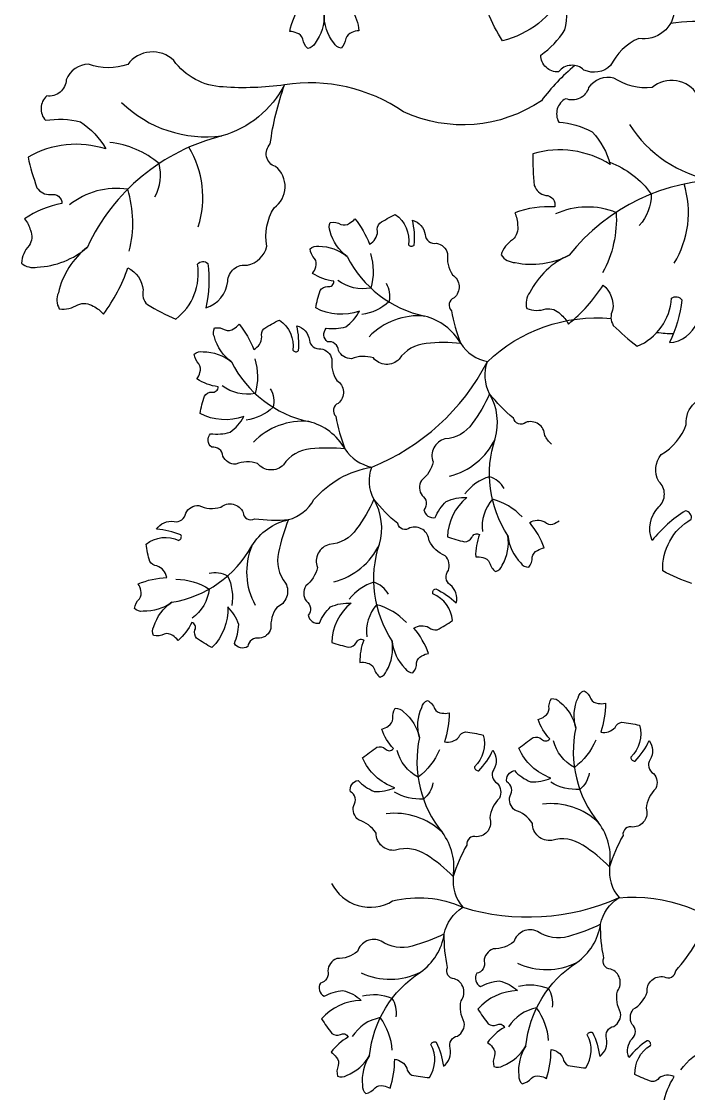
# Model space of a CAD drawing. Header units: millimetres. Extents: x 228.39 to 232.01, y 86.87 to 92.76.
# Drawn here: x 228.672 to 228.8828, y 92.1386 to 92.4775 of the extents above; entities that cross this region are included whole.
import ezdxf

# ---------------------------------------------------------------- set-up
doc = ezdxf.new("R2010")
doc.units = ezdxf.units.MM
doc.layers.add('62', color=62, linetype='Continuous')
doc.layers.add('63', color=63, linetype='Continuous')

msp = doc.modelspace()

# ---------------------------------------------------------------- linework, layer by layer
at = {"layer": '62'}
for points in [[(228.9047394665469, 92.47453876473433, 0.1141174530393284), (228.8770647361879, 92.47684207919463, -0.2620553651360283)], [(228.8469190663633, 92.46357005661267, 0.0624996626209866), (228.8363379235178, 92.45245334492886, -0.2620553651360283), (228.7927761795738, 92.44891351832045, 0.1928727074293483), (228.7551521094724, 92.45745115973631)], [(228.7551521094724, 92.45745115973631, -0.2043996860364353), (228.7353596635523, 92.44130403832864, 0.2279428046577944), (228.6929036514938, 92.40619532212156, 0.2279428046577944)], [(228.7142197678849, 92.42203450190675, 0.1876286218963192), (228.7155147765275, 92.43258236720605, 0.152005865126538), (228.6999892246355, 92.43922321111256)], [(228.9177737277109, 92.43841738209973, -0.2043996860364367), (228.894681290013, 92.42749905959006, 0.2279428046577933), (228.8450331445801, 92.40362027049395)], [(228.8578952186219, 92.43298467633709, -0.1487400713347152), (228.8710294877624, 92.42293287573288, -0.1876286218963192), (228.8672379694481, 92.41300519228562, -0.1876286218963192)], [(228.8408514494834, 92.41676016166234, -0.2101229647717458), (228.8599296390167, 92.41715492020192, -0.1413864367129372), (228.8556591167319, 92.39807902783174)], [(228.7823167739735, 92.40418267680211, -0.1413864367129372), (228.7824473175869, 92.39323653615492, -0.210122964771746), (228.7720402212406, 92.39566233530842, -0.210122964771746)], [(228.7872203143417, 92.3947632898247, -0.1876286218963192), (228.7881479017054, 92.38888486793253, -0.1520058651265381), (228.7795864064634, 92.38486966898763)], [(228.7826916125464, 92.33665445801267, 0.1802530025354734), (228.8191619497581, 92.3698483177386, -0.2173875366482725), (228.8583038548021, 92.38365673008289, 0.2835782542006574)], [(228.8728227050976, 92.37923421699605, 0.03334307076131927), (228.8780024831994, 92.37885780163886, 0.03023788206227329)], [(228.7457569843888, 92.37083707376686, -0.1413864367129372), (228.7458875280022, 92.35989093311966, -0.210122964771746), (228.7354804316559, 92.36231673227317, -0.210122964771746)], [(228.8256943091967, 92.31503302199701, -0.2279428046577942), (228.8217095387992, 92.34562615707321, 0.2043996860364329), (228.8199562301158, 92.35982265806088, -0.2049975904848279), (228.8192514021311, 92.37000006104792, -0.2049975904848279)], [(228.750660524757, 92.36141768678945, -0.1876286218963192), (228.7515881121207, 92.35553926489729, -0.1520058651265381), (228.7430266168787, 92.35152406595239)], [(228.7196020826092, 92.29392412145431, 0.2279428046577928), (228.7448127555512, 92.31170726737174, -0.2043996860364349), (228.7564467043253, 92.32002988520232, 0.2049975904848281), (228.7644131776028, 92.32640260970345, -0.1730102318134612), (228.7826916125464, 92.33665445801267, -0.1730102318134612)], [(228.789134519612, 92.28168741896175, -0.2279428046577942), (228.7851497492145, 92.31228055403795, 0.2043996860364329), (228.7833964405311, 92.32647705502563, -0.2049975904848279), (228.7826916125464, 92.33665445801267, -0.2049975904848279)], [(228.8245412495722, 92.32985998632856, 0.1876286218963192), (228.8199272830084, 92.33361865295477, 0.1520058651265381), (228.8121504299609, 92.32823891504069)], [(228.8302155849202, 92.3208838247028, 0.1413864367129372), (228.8208207929788, 92.32650280335385, 0.210122964771746), (228.8176823447315, 92.31628799554886, 0.210122964771746)], [(228.7208460224057, 92.30121291012269, -0.1413864367129372), (228.7313423018037, 92.29810434847744, -0.210122964771746), (228.7259506858302, 92.28887815570424, -0.210122964771746)], [(228.7312935243627, 92.30311534593811, -0.1876286218963192), (228.737183640179, 92.30226517070334, -0.1520058651265381), (228.7384907775252, 92.29289968004326)], [(228.7879814599875, 92.29651438329331, 0.1876286218963192), (228.7833674934236, 92.30027304991953, 0.1520058651265381), (228.7755906403762, 92.29489331200544)], [(228.7936557953355, 92.28753822166756, 0.1413864367129372), (228.7842610033941, 92.29315720031859, 0.210122964771746), (228.7811225551467, 92.28294239251362, 0.210122964771746)], [(228.8534838786545, 92.25035208082642, -0.1413864367129372), (228.8467247377184, 92.24174109653254, -0.210122964771746), (228.840136046553, 92.25015425911388, -0.210122964771746)], [(228.804096256267, 92.24728447407726, -0.1413864367129372), (228.7973371153309, 92.2386734897834, -0.210122964771746), (228.7907484241654, 92.24708665236473, -0.210122964771746)], [(228.8514007697135, 92.23993909776141, -0.1876286218963192), (228.8484390422785, 92.23477727319435, -0.1520058651265381), (228.8392513205752, 92.23701485967277)], [(228.8020131473259, 92.23687149101225, -0.1876286218963192), (228.799051419891, 92.2317096664452, -0.1520058651265381), (228.7898636981877, 92.23394725292361)], [(228.7700198666617, 92.20507866200742, 0.442149186598303), (228.7893116120583, 92.19952283574312, -0.1709273865300307), (228.8114503812751, 92.19749958859677, 0.1802530025354734), (228.8606731927613, 92.20050502521049, -0.2251438523393833), (228.9008770350559, 92.18568994643844, 0.2256520569911392), (228.9258981550884, 92.1634427170628, 0.09065442908466861)], [(228.8314058452796, 92.15369892797453, -0.2279428046577942), (228.8474762084533, 92.18003448827571, 0.2043996860364329), (228.8550081734137, 92.1921952545126, -0.2049975904848279), (228.8608380036626, 92.20056719534593, -0.2049975904848279)], [(228.7820182228921, 92.15063132122538, -0.2279428046577942), (228.7980885860658, 92.17696688152655, 0.2043996860364329), (228.8056205510262, 92.18912764776344, -0.2049975904848279), (228.8114503812751, 92.19749958859677, -0.2049975904848279)], [(228.8398006843917, 92.16597472098634, 0.1876286218963192), (228.8385613815954, 92.17179540744402, 0.1520058651265381), (228.8291297775684, 92.17247795328498)], [(228.7904130620042, 92.16290711423719, 0.1876286218963192), (228.7891737592078, 92.16872780069487, 0.1520058651265381), (228.7797421551809, 92.16941034653583)], [(228.838595980204, 92.15542397470975, 0.1413864367129372), (228.8347975020828, 92.16569074638667, 0.210122964771746), (228.8259495712279, 92.15969856185346, 0.210122964771746)], [(228.7892083578164, 92.15235636796059, 0.1413864367129372), (228.7854098796953, 92.16262313963752, 0.210122964771746), (228.7765619488403, 92.1566309551043, 0.210122964771746)], [(228.8803890044056, 92.14610808124063, -0.1413864367129372), (228.8889062599446, 92.15298495515155, -0.210122964771746), (228.8934415579519, 92.14330904548481, -0.210122964771746)]]:
    msp.add_lwpolyline(points, format="xyb", dxfattribs=at)
for centre, radius, start, end in [((228.799773769816, 92.47472637138826), 0.1049658643867444, 359.5821735404677, 54.45095799120666), ((228.7305547196655, 92.47967253534982), 0.03866819170092113, 226.0055660181356, 277.1380750828056), ((228.896920221687, 92.46549993064929), 0.03866819170092113, 212.1024550352077, 260.4901109255426), ((228.6987950940012, 92.42194422734141), 0.03055347511947142, 342.2726280196243, 31.13933741052608), ((228.8522200428248, 92.41709409032461), 0.03055347511947142, 328.3695170366965, 17.23622642759876), ((228.7020448432127, 92.40102979912992), 0.02370610377805731, 81.35543052559544, 128.8215374822393), ((228.6719615572241, 92.41393574965966), 0.03525592437372765, 345.1893495015026, 17.37937132104682), ((228.806786129471, 92.4192101630286), 0.03559504258891227, 206.6972816068433, 258.060352377721), ((228.7974707347139, 92.36281910432695), 0.02165418735251583, 84.82956208829077, 135.9620711529593), ((228.7949706752628, 92.36671061277173), 0.01822652723244424, 29.65507171034712, 75.86352789572805), ((228.8217232666067, 92.3827264020308), 0.01296417636406003, 212.6682055185941, 259.0081804686739), ((228.7702263398863, 92.38586455999335), 0.03559504258891227, 206.6972816068433, 258.060352377721), ((228.7609109451292, 92.32947350129169), 0.02165418735251583, 84.82956208829077, 135.9620711529593), ((228.7584108856781, 92.33336500973648), 0.01822652723244424, 29.65507171034712, 75.86352789572805), ((228.8020889299034, 92.35478779101346), 0.02165418735251583, 283.8377702129154, 334.9702792775901), ((228.785163477022, 92.34938079899555), 0.01296417636406003, 212.6682055185941, 259.0081804686739), ((228.7648401249635, 92.30347268758145), 0.02165418735251583, 157.6491857757407, 208.7816948404098), ((228.7655291403186, 92.32144218797822), 0.02165418735251583, 283.8377702129154, 334.9702792775901), ((228.8819692210662, 92.24672441374655), 0.03559504258891227, 167.8840744680207, 219.247145238899), ((228.8325815986786, 92.24365680699741), 0.03559504258891227, 167.8840744680207, 219.247145238899), ((228.8393657442884, 92.20862360210923), 0.02165418735251583, 46.01635494946892, 97.14886401413742), ((228.7899781219009, 92.20555599536009), 0.02165418735251583, 46.01635494946892, 97.14886401413742), ((228.8398568472406, 92.21322283608077), 0.01822652723244424, 350.8418645715245, 37.05032075690503), ((228.7904692248531, 92.21015522933162), 0.01822652723244424, 350.8418645715245, 37.05032075690503), ((228.8707407241717, 92.20893415389239), 0.01296417636406003, 173.8549983797717, 220.1949733298514), ((228.8213531017842, 92.20586654714324), 0.01296417636406003, 173.8549983797717, 220.1949733298514), ((228.8379303178207, 92.19947104666262), 0.02165418735251583, 245.0245630740939, 296.1570721387649), ((228.7885426954331, 92.19640343991347), 0.02165418735251583, 245.0245630740939, 296.1570721387649)]:
    msp.add_arc(centre, radius, start, end, dxfattribs=at)
at = {"layer": '63'}
for points in [[(228.8783755371814, 92.48136132750433, -0.4530091558014004), (228.8670824173264, 92.47216955479337, 0.1775881189196833), (228.8581940160472, 92.46353755863989, -0.3028472262875391), (228.8497420559212, 92.4621478678884, 0.4445358973400543), (228.8417279901004, 92.46155706026245, -0.4200628682774251), (228.8360962432432, 92.4668291785013, 0.1027662192553072), (228.8436963357476, 92.47481714613714, 0.1249756271620594), (228.8434875306168, 92.4865700153226, -0.2129696122085123), (228.824035266645, 92.47136833576872, -0.03433418913963757), (228.8193561606467, 92.48027431660822, -0.2633611240476315)], [(228.7764547636273, 92.48134539822168, -0.105188829234163), (228.7786545860592, 92.47455365693645, 0.1018354407082667), (228.7764423445216, 92.47402817497708, 0.2548810045278109), (228.7745408222214, 92.47209363880278, -0.1744881383592944), (228.7730288295555, 92.46906298485388, -0.2361518438993939), (228.7707028878582, 92.47072890405747, -0.172045804718615), (228.7676610833682, 92.47982554733737, -0.1720458047186181), (228.7648146452825, 92.47066589211782, -0.2361518438993874), (228.7625248872194, 92.46895057885632, -0.174488138359288), (228.7609483842761, 92.47194818184029, 0.2548810045278096), (228.759005898022, 92.47384158206751, 0.1018354407082642), (228.7567829177016, 92.47431960131989, -0.08115707204633878), (228.7602443937446, 92.482900871592, 0.2683901017028241)], [(228.8856465214639, 92.45433328399321, 0.4530091558014004), (228.87126592889, 92.45661840955947, -0.1775881189196833), (228.8592463387926, 92.45962581521628, 0.3028472262875391), (228.8512379140076, 92.45658739410976, -0.4445358973400543), (228.8440090982575, 92.4530776181224, 0.4200628682774251), (228.8417826207803, 92.4456915094425, -0.1027662192553072), (228.8523646633574, 92.4425948325264, -0.1249756271620594), (228.8580807260468, 92.43232350539675, 0.2129696122085123), (228.8336269340522, 92.43571374019311, 0.03433418913963757), (228.8340477104299, 92.42566219927163, 0.2633611240476315), (228.8376776033866, 92.4225091569065, -0.4961733732723008), (228.8405089921567, 92.41890039385343, 0.1051888292341653), (228.8278957723446, 92.41704866312507, -0.1018354407082685), (228.8288047859843, 92.4130913758612, -0.2548810045278082), (228.8272122356771, 92.40851671887499, 0.1744881383592801), (228.8235567445384, 92.40369844313015, 0.2361518438994192), (228.8280638947447, 92.40129289655464, 0.1720458047186142), (228.8450331445801, 92.40362027049395, 0.1720458047186181), (228.832621595754, 92.39181664540811, 0.2361518438993757), (228.8316871549233, 92.38679390933663, 0.1744881383592802), (228.837733247226, 92.38664171049912, -0.2548810045278265), (228.8423011915396, 92.38503000712369, -0.1018354407082649), (228.8448251912106, 92.38184946409663, 0.08115707204633917), (228.855824215376, 92.39418009576036, -0.2683901017028146), (228.8588282722742, 92.38625016395288, 0.263361124047613), (228.8590254268344, 92.38144611054844, 0.034334189139631), (228.866615104839, 92.37484252701805, 0.2816703646801013), (228.8774641021036, 92.39003225034286, -0.4476480907887236), (228.8807010614949, 92.38949210675541, -0.08047336285184782), (228.8767532669938, 92.37597664302066, 0.2990547326261498), (228.8854424599079, 92.38245080343769, -0.4445358973400735)], [(228.8394865399314, 92.34387029615613, -0.08789902130899625), (228.8373679364865, 92.34667558274995, 0.5077713489282268), (228.8313494243604, 92.35076209904982, -0.5541101838924969), (228.8274623370172, 92.3521265730054, -0.05360560279891149), (228.8199562301158, 92.35982265806088, -0.05303807838268959), (228.8144835633607, 92.35043608156234, -0.2299676780149515), (228.8058537848364, 92.34553121067047, 0.453009155801419), (228.802114676282, 92.33828486291495, -0.1775881189196565), (228.7984058437949, 92.33242083046913, 0.3028472262875298), (228.7986160923742, 92.32762879060299, -0.4445358973400413), (228.7992138287859, 92.32316860976424, 0.4200628682774436), (228.8027508973233, 92.32068827758805, -0.1027662192553072), (228.8062549019266, 92.32577217378062, -0.1249756271620583), (228.8127202704225, 92.32700919858735, 0.2129696122085104), (228.8066255522268, 92.31460001445559, 0.03433418913963267), (228.8120446760869, 92.31305965149134, 0.263361124047625), (228.8143584969693, 92.31443659546302, -0.4961733732722903), (228.8167745200826, 92.31530892300985, 0.105188829234163), (228.815545524165, 92.30827638879721, -0.1018354407082667), (228.8178094954857, 92.30806525431501, -0.2548810045278109), (228.8199627311495, 92.30641546843677, 0.1744881383592944), (228.8218834573028, 92.3036258813305, 0.2361518438993939), (228.8239537356761, 92.30560053042075, 0.172045804718615), (228.8256943091967, 92.31503302199701, 0.1720458047186181), (228.8297929916808, 92.30636109629323, 0.2361518438993874), (228.8323000132736, 92.30498264270109, 0.174488138359288), (228.833442088338, 92.30817116112303, -0.2548810045278096), (228.8351008814323, 92.31031746556047, -0.1018354407082642), (228.8372352336408, 92.31110148377473, 0.08115707204633878), (228.8326083867237, 92.31911474175662, -0.2683901017028241), (228.8373526538859, 92.31932049206034, 0.2633611240475965), (228.8399419870603, 92.31858218623711, 0.01359188383691224), (228.8419069924996, 92.31964174523443, 0.2816703646801006)], [(228.8838790878326, 92.29981241021788, -0.034334189139633), (228.8746490019986, 92.30381441510981, -0.2816703646800977), (228.8836788325256, 92.32015120172736, 0.4476480907887908), (228.8817961836743, 92.3228391925195, 0.0804733628518486), (228.871302396564, 92.31345126018743, -0.2990547326261485), (228.8733988519496, 92.32408242670012, 0.4445358973400563), (228.8733904453955, 92.33211823617775, -0.3028472262875256), (228.8741460463719, 92.34065028971258, 0.1775881189196615), (228.8820912479851, 92.35015759249612, -0.5077713489282397), (228.891828910512, 92.35875611775826, 0.5541101838924329)], [(228.8748054646076, 92.13544066611239, -0.08115707204633878), (228.8782669406505, 92.14402193638449, 0.2683901017028241), (228.8735404823346, 92.14356259350444, -0.2633611240475965), (228.8710797515106, 92.14246964081168, -0.03433418913963283), (228.8658814332213, 92.14464153133292, -0.2816703646801006), (228.8708155035625, 92.15385685050822, 0.447648090788793), (228.8697412105993, 92.15534791066139, 0.08047336285184804), (228.863935426813, 92.15001265380852, -0.299054732626132), (228.865029826022, 92.15598125558736, 0.4445358973400594), (228.8649650184956, 92.16048084467047, -0.3028472262875131), (228.8653243055901, 92.16526401969628, 0.1775881189196616), (228.8697021160097, 92.17064705702415, -0.5077713489282268), (228.8750904118145, 92.17553463024632, 0.5541101838924969), (228.8787486440697, 92.17742898342244, 0.05360560279891149), (228.885105449142, 92.18609860828566, 0.05303807838268959)]]:
    msp.add_lwpolyline(points, format="xyb", dxfattribs=at)
for points in [[(228.6839917041324, 92.38665513113112, 0.1744881383592826), (228.6898972371587, 92.38796015078361, -0.2548810045278165), (228.694718617696, 92.38749325385956, -0.1018354407082663), (228.6979328961111, 92.38501235834468, 0.08115707204633889), (228.7056468732548, 92.3996245986399, -0.268390101702822), (228.7104683315636, 92.39264880362467, 0.2633611240476109), (228.7118140317231, 92.38803286492119, 0.034334189139633), (228.720768072241, 92.38344639721068, 0.2816703646800977), (228.7276494330707, 92.40079791903051, -0.4476480907887908), (228.7309213467814, 92.40105137882104, -0.0804733628518486), (228.7303367148421, 92.38698329270801, 0.2990547326261485), (228.73721572815, 92.39535562825506, -0.4445358973400563), (228.7434273393566, 92.4004536858116, 0.3028472262875256), (228.7495368961788, 92.40645703369363, -0.1775881189196615), (228.7518326473207, 92.41863260602466, 0.5077713489282397), (228.7522879085401, 92.43161526543605, -0.5541101838924329), (228.7506549255122, 92.43878818896539, -0.0536056027989116), (228.7551521094724, 92.45745115973631, -0.05303807838268965), (228.735760470273, 92.4567996470748, -0.229967678014949), (228.7201418351348, 92.46518123121871, 0.4530091558014059), (228.7056334728215, 92.4639440309038, -0.1775881189196614), (228.6932433937248, 92.46397525379842, 0.3028472262875249), (228.6861996623643, 92.459101577683, -0.4445358973400437), (228.6800259576768, 92.45395768080776, 0.420062868277418), (228.6796394480643, 92.44625298005386, -0.1027662192553043), (228.6906555450081, 92.44578968624616, -0.1249756271620578), (228.6986721488801, 92.4371927335283, 0.2129696122085104), (228.674120160799, 92.43460787063901, 0.03433418913963278), (228.6769438016562, 92.4249519097875, 0.2633611240475967), (228.6812249666046, 92.42276343412668, -0.4961733732722993), (228.6848405217033, 92.41994072364398, 0.1051888292341508), (228.6730417611326, 92.41511252835853, -0.1018354407082692), (228.6748750037443, 92.41148959449043, -0.2548810045278139), (228.6744283116954, 92.40666630005241, 0.1744881383592873), (228.6720376527898, 92.40111083908, 0.2361518438993992), (228.6769907655169, 92.39985874817997, 0.1720458047186156), (228.6929036514938, 92.40619532212156, 0.1720458047186174), (228.6836919022726, 92.3917552464391, 0.2361518438993921)], [(228.7961642288115, 92.40682804164926, 0.08047336285184804), (228.7955665324519, 92.41469028370359, -0.299054732626132), (228.7995774884492, 92.41013680714055, 0.4445358973400594), (228.8031519631348, 92.40740301258815, -0.3028472262875131), (228.806686727621, 92.40416059210794, 0.1775881189196616), (228.8082056972494, 92.39739043360089, -0.5077713489282268), (228.8087101185736, 92.39013318461728, 0.5541101838924969), (228.8079341053617, 92.38608731750575, 0.05360560279891149), (228.8108098875761, 92.37572868619408, 0.05303807838268959), (228.7999444454699, 92.37572046351058, 0.2299676780149515), (228.7913643245993, 92.37072923503544, -0.453009155801419), (228.7832206437872, 92.37114269773866, 0.1775881189196565), (228.7762868908788, 92.37088699176076, -0.3028472262875298), (228.7722510179787, 92.37347920712178, 0.4445358973400413), (228.7686968770475, 92.37623938540843, -0.4200628682774436), (228.7683324163924, 92.38054404218606, 0.1027662192553072), (228.7744888852803, 92.38101514683385, 0.1249756271620583), (228.7788102377141, 92.38598074179346, -0.2129696122085104), (228.7650195304329, 92.38695533575373, -0.03433418913963267), (228.7664141760447, 92.39241377738945, -0.263361124047625), (228.768768135699, 92.3937209176738, 0.4961733732722903), (228.7707373788006, 92.3953702219633, -0.105188829234163), (228.7640411340793, 92.39784555528418, 0.1018354407082667), (228.764997484311, 92.39990845085714, 0.2548810045278109), (228.7646547438866, 92.4025993143374, -0.1744881383592944), (228.7632099460912, 92.40566257151072, -0.2361518438993939), (228.7659579790632, 92.40645856545332, -0.172045804718615), (228.77498577808, 92.4032181428837, -0.1720458047186181), (228.7695525921395, 92.41112269752341, -0.2361518438993874), (228.7696223192208, 92.41398284257332, -0.174488138359288), (228.7729525601785, 92.41336601168658, 0.2548810045278096), (228.7756419640151, 92.4137200233699, 0.1018354407082642), (228.7773931969514, 92.41517030855336, -0.08115707204633878), (228.7819914353856, 92.40714060001687, 0.2683901017028241), (228.7845557322693, 92.41113744697236, -0.2633611240475965), (228.7852201266097, 92.4137467231052, -0.03433418913963283), (228.7901432460312, 92.41648579532662, -0.2816703646801006), (228.7943281640541, 92.40690698439963, 0.447648090788793)], [(228.7596044392268, 92.37348243861402, 0.08047336285184804), (228.7590067428672, 92.38134468066835, -0.299054732626132), (228.7630176988645, 92.3767912041053, 0.4445358973400594), (228.7665921735501, 92.3740574095529, -0.3028472262875131), (228.7701269380364, 92.3708149890727, 0.1775881189196616), (228.7716459076647, 92.36404483056563, -0.5077713489282268), (228.7721503289889, 92.35678758158204, 0.5541101838924969), (228.7713743157769, 92.35274171447051, 0.05360560279891149), (228.7742500979914, 92.34238308315884, 0.05303807838268959), (228.7633846558852, 92.34237486047533, 0.2299676780149515), (228.7548045350146, 92.3373836320002, -0.453009155801419), (228.7466608542025, 92.33779709470342, 0.1775881189196565), (228.7397271012941, 92.33754138872551, -0.3028472262875298), (228.735691228394, 92.34013360408653, 0.4445358973400413), (228.7321370874629, 92.34289378237318, -0.4200628682774436), (228.7317726268076, 92.34719843915082, 0.1027662192553072), (228.7379290956956, 92.3476695437986, 0.1249756271620583), (228.7422504481294, 92.35263513875822, -0.2129696122085104), (228.7284597408482, 92.35360973271848, -0.03433418913963267), (228.72985438646, 92.3590681743542, -0.263361124047625), (228.7322083461142, 92.36037531463856, 0.4961733732722903), (228.734177589216, 92.36202461892806, -0.105188829234163), (228.7274813444946, 92.36449995224893, 0.1018354407082667), (228.7284376947263, 92.36656284782188, 0.2548810045278109), (228.7280949543019, 92.36925371130215, -0.1744881383592944), (228.7266501565065, 92.37231696847546, -0.2361518438993939), (228.7293981894786, 92.37311296241808, -0.172045804718615), (228.7384259884953, 92.36987253984846, -0.1720458047186181), (228.7329928025547, 92.37777709448817, -0.2361518438993874), (228.7330625296361, 92.38063723953806, -0.174488138359288), (228.7363927705938, 92.38002040865133, 0.2548810045278096), (228.7390821744304, 92.38037442033466, 0.1018354407082642), (228.7408334073666, 92.38182470551811, -0.08115707204633878), (228.7454316458009, 92.37379499698163, 0.2683901017028241), (228.7479959426846, 92.37779184393712, -0.2633611240475965), (228.748660337025, 92.38040112006996, -0.03433418913963283), (228.7535834564465, 92.38314019229138, -0.2816703646801006), (228.7577683744695, 92.37356138136438, 0.447648090788793)], [(228.7224089678401, 92.3152238759079, 0.08047336285184804), (228.7147209942254, 92.31697520476281, -0.299054732626132), (228.7202560523758, 92.31946218045508, 0.4445358973400594), (228.7239236952595, 92.32206965003493, -0.3028472262875131), (228.7280655393388, 92.32448894294124, 0.1775881189196616), (228.7349822851098, 92.32394036032841, -0.5077713489282268), (228.742064709036, 92.32227862177737, 0.5541101838924969), (228.7457008284364, 92.32034216292286, 0.05360560279891149), (228.7564467043253, 92.32002988520232, 0.05303807838268959), (228.7532451165646, 92.30964683480347, 0.2299676780149515), (228.7554792309448, 92.299975249164, -0.453009155801419), (228.7526787297436, 92.29231707173088, 0.1775881189196565), (228.7508749281744, 92.2856171751017, -0.3028472262875298), (228.7472062589622, 92.28252707530471, 0.4445358973400413), (228.7435194157991, 92.27994682542864, -0.4200628682774436), (228.7392991798924, 92.28087014034472, 0.1027662192553072), (228.7406675991535, 92.28689106033111, 0.1249756271620583), (228.7372000158622, 92.29248633389705, -0.2129696122085104), (228.7321953978245, 92.27959885008528, -0.03433418913963267), (228.727392465726, 92.28254358517172, -0.263361124047625), (228.7268389651907, 92.28517861438112, 0.4961733732722903), (228.7258449302471, 92.2875471619453, -0.105188829234163), (228.7215021048553, 92.28188087250392, 0.1018354407082667), (228.7198137440839, 92.28340388984337, 0.2548810045278109), (228.717141709089, 92.28387127218575, -0.1744881383592944), (228.713788370117, 92.28339576938001, -0.2361518438993939), (228.7138396100742, 92.2862563053506, -0.172045804718615), (228.7196020826092, 92.29392412145431, -0.1720458047186181), (228.7104453733828, 92.29106822060523, -0.2361518438993874), (228.7077334452352, 92.29197966851643, -0.174488138359288), (228.709306442283, 92.2949791127095, 0.2548810045278096), (228.7097626251438, 92.29765308250464, 0.1018354407082642), (228.7088943329628, 92.2997545611743, -0.08115707204633878), (228.7179239841616, 92.30177580215623, 0.2683901017028241), (228.7148629223719, 92.30540627110841, -0.2633611240475965), (228.7125663225878, 92.30681175010463, -0.03433418913963283), (228.7114036641126, 92.31232426738289, -0.2816703646801006), (228.721791209176, 92.31349305529795, 0.447648090788793)], [(228.8029076929598, 92.29817553105543, -0.08047336285184804), (228.8094021650833, 92.29370407459285, 0.299054732626132), (228.8074843168398, 92.29946113764079, -0.4445358973400594), (228.8069196115208, 92.30392562079508, 0.3028472262875131), (228.8058953392197, 92.30861163368422, -0.1775881189196616), (228.8008081469019, 92.31332997971471, 0.5077713489282268), (228.7947896347757, 92.31741649601457, -0.5541101838924969), (228.7909025474324, 92.31878096997015, -0.05360560279891149), (228.7833964405311, 92.32647705502563, -0.05303807838268959), (228.7779237737761, 92.31709047852709, -0.2299676780149515), (228.7692939952517, 92.31218560763523, 0.453009155801419), (228.7655548866973, 92.3049392598797, -0.1775881189196565), (228.7618460542102, 92.29907522743389, 0.3028472262875298), (228.7620563027895, 92.29428318756774, -0.4445358973400413), (228.7626540392012, 92.289823006729, 0.4200628682774436), (228.7661911077386, 92.2873426745528, -0.1027662192553072), (228.7696951123419, 92.29242657074538, -0.1249756271620583), (228.7761604808378, 92.2936635955521, 0.2129696122085104), (228.7700657626421, 92.28125441142035, 0.03433418913963267), (228.7754848865022, 92.2797140484561, 0.263361124047625), (228.7777987073846, 92.28109099242778, -0.4961733732722903), (228.7802147304979, 92.28196331997461, 0.105188829234163), (228.7789857345803, 92.27493078576195, -0.1018354407082667), (228.781249705901, 92.27471965127977, -0.2548810045278109), (228.7834029415648, 92.27306986540152, 0.1744881383592944), (228.7853236677181, 92.27028027829526, 0.2361518438993939), (228.7873939460914, 92.27225492738549, 0.172045804718615), (228.789134519612, 92.28168741896175, 0.1720458047186181), (228.7932332020961, 92.27301549325799, 0.2361518438993874), (228.7957402236889, 92.27163703966585, 0.174488138359288), (228.7968822987533, 92.27482555808777, -0.2548810045278096), (228.7985410918475, 92.27697186252523, -0.1018354407082642), (228.8006754440561, 92.27775588073949, 0.08115707204633878), (228.796048597139, 92.28576913872136, -0.2683901017028241), (228.8007928643011, 92.2859748890251, 0.2633611240475965), (228.8033821974756, 92.28523658320186, 0.03433418913963283), (228.8082259438118, 92.28811368989147, 0.2816703646801006), (228.8020523394901, 92.29654895914103, -0.447648090788793)], [(228.8659317964275, 92.24373397658256, 0.08047336285184804), (228.8703939984132, 92.25023481072117, -0.299054732626132), (228.8706652655864, 92.24417277055768, 0.4445358973400594), (228.8717369759029, 92.23980219405911, -0.3028472262875131), (228.8724589459821, 92.23506018923536, 0.1775881189196616), (228.8693990940263, 92.22883286067879, -0.5077713489282268), (228.8652434123756, 92.22286189646012, 0.5541101838924969), (228.8621028654201, 92.22019577530585, 0.05360560279891149), (228.8578510376985, 92.21032190438194, 0.05303807838268959), (228.8493796019168, 92.21712577648333, 0.2299676780149515), (228.8395656080997, 92.2186145213247, -0.453009155801419), (228.8334792564627, 92.22404101303901, 0.1775881189196565), (228.8279162489452, 92.22818773009027, -0.3028472262875298), (228.8263962806434, 92.2327371857616, 0.4445358973400413), (228.825356951144, 92.23711557543406, -0.4200628682774436), (228.8277710533441, 92.24069817394769, 0.1027662192553072), (228.8328634145186, 92.23720648289242, 0.1249756271620583), (228.8393429369589, 92.23836709010637, -0.2129696122085104), (228.829208166742, 92.24777027431976, -0.03433418913963267), (228.833716126364, 92.25114931582877, -0.263361124047625), (228.8363696103242, 92.25069240812513, 0.4961733732722903), (228.8389377883763, 92.25074324635627, -0.105188829234163), (228.8352716158982, 92.25686910529834, 0.1018354407082667), (228.8373097865693, 92.2578770756479, 0.2548810045278109), (228.8387293141205, 92.26018860302159, -0.1744881383592944), (228.8395235359231, 92.26348104845133, -0.2361518438993939), (228.8421637011923, 92.26237886020795, -0.172045804718615), (228.8471670603687, 92.25419546907288, -0.1720458047186181), (228.8478880010975, 92.26376007768916, -0.2361518438993874), (228.8497350235352, 92.26594498036135, -0.174488138359288), (228.8519433062822, 92.26337700986129, 0.2548810045278096), (228.8542607609494, 92.26196717968244, 0.1018354407082642), (228.8565343250165, 92.26199958867944, -0.08115707204633878), (228.8550843542223, 92.25286079222835, 0.2683901017028241), (228.8595875951816, 92.25436785060667, -0.2633611240475965), (228.861740738004, 92.25598455025826, -0.03433418913963283), (228.8672936057964, 92.25503308782972, -0.2816703646801006), (228.8645506266986, 92.2449463032428, 0.447648090788793)], [(228.81654417404, 92.2406663698334, 0.08047336285184804), (228.8210063760257, 92.24716720397201, -0.299054732626132), (228.8212776431989, 92.24110516380853, 0.4445358973400594), (228.8223493535154, 92.23673458730997, -0.3028472262875131), (228.8230713235945, 92.2319925824862, 0.1775881189196616), (228.8200114716387, 92.22576525392964, -0.5077713489282268), (228.8158557899881, 92.21979428971096, 0.5541101838924969), (228.8127152430325, 92.2171281685567, 0.05360560279891149), (228.8084634153109, 92.20725429763279, 0.05303807838268959), (228.7999919795293, 92.21405816973417, 0.2299676780149515), (228.7901779857122, 92.21554691457554, -0.453009155801419), (228.7840916340751, 92.22097340628986, 0.1775881189196565), (228.7785286265576, 92.22512012334111, -0.3028472262875298), (228.7770086582558, 92.22966957901244, 0.4445358973400413), (228.7759693287564, 92.2340479686849, -0.4200628682774436), (228.7783834309565, 92.23763056719854, 0.1027662192553072), (228.783475792131, 92.23413887614326, 0.1249756271620583), (228.7899553145714, 92.23529948335721, -0.2129696122085104), (228.7798205443544, 92.2447026675706, -0.03433418913963267), (228.7843285039764, 92.24808170907961, -0.263361124047625), (228.7869819879367, 92.24762480137598, 0.4961733732722903), (228.7895501659887, 92.24767563960711, -0.105188829234163), (228.7858839935106, 92.25380149854918, 0.1018354407082667), (228.7879221641818, 92.25480946889874, 0.2548810045278109), (228.789341691733, 92.25712099627243, -0.1744881383592944), (228.7901359135356, 92.26041344170218, -0.2361518438993939), (228.7927760788048, 92.25931125345879, -0.172045804718615), (228.7977794379811, 92.25112786232373, -0.1720458047186181), (228.7985003787099, 92.26069247094, -0.2361518438993874), (228.8003474011477, 92.2628773736122, -0.174488138359288), (228.8025556838946, 92.26030940311213, 0.2548810045278096), (228.8048731385618, 92.25889957293329, 0.1018354407082642), (228.807146702629, 92.25893198193029, -0.08115707204633878), (228.8056967318348, 92.24979318547919, 0.2683901017028241), (228.8101999727941, 92.25130024385751, -0.2633611240475965), (228.8123531156164, 92.2529169435091, -0.03433418913963283), (228.8179059834089, 92.25196548108056, -0.2816703646801006), (228.8151630043111, 92.24187869649364, 0.447648090788793)], [(228.8524722881138, 92.15791356091205, -0.08047336285184804), (228.8547301037675, 92.15035880350146, 0.299054732626132), (228.856844160641, 92.15604674516419, -0.4445358973400594), (228.8592024100251, 92.15987938939168, 0.3028472262875131), (228.8613414189698, 92.16417269712332, -0.1775881189196616), (228.8603348928954, 92.17103776960684, 0.5077713489282268), (228.8582066680623, 92.17799426029843, -0.5541101838924969), (228.8560331045208, 92.18149381151542, -0.05360560279891149), (228.8550081734137, 92.1921952545126, -0.05303807838268959), (228.8448605563197, 92.18831147193788, -0.2299676780149515), (228.8350619970841, 92.18989863064235, 0.453009155801419), (228.8276066172146, 92.18659593483804, -0.1775881189196565), (228.8210412406028, 92.1843513536101, 0.3028472262875298), (228.8182014937064, 92.18048564693366, -0.4445358973400413), (228.8158716785554, 92.17663565170066, 0.4200628682774436), (228.8170731082637, 92.17248601699407, -0.1027662192553072), (228.8229899078352, 92.17425110384416, -0.1249756271620583), (228.8288030276493, 92.17116259964521, 0.2129696122085104), (228.8162761917064, 92.16531351236934, 0.03433418913963267), (228.8195332638367, 92.16071665446303, 0.263361124047625), (228.8221992237217, 92.16033929565678, -0.4961733732722903), (228.8246285337035, 92.15950468434305, 0.105188829234163), (228.81926303209, 92.15479529363378, -0.1018354407082667), (228.8208947682464, 92.15321175928734, -0.2548810045278109), (228.8215384970293, 92.15057664439006, 0.1744881383592944), (228.8212866473785, 92.14719913688701, 0.2361518438993939), (228.8241374721911, 92.14744015443951, 0.172045804718615), (228.8314058452796, 92.15369892797453, 0.1720458047186181), (228.8291640926483, 92.1443728334727, 0.2361518438993874), (228.8302535557132, 92.14172739176995, 0.174488138359288), (228.8331419637277, 92.1434960308855, -0.2548810045278096), (228.8357797526114, 92.144128713328, -0.1018354407082642), (228.8379342356261, 92.1434018386139, 0.08115707204633878), (228.839351603941, 92.15254574822295, -0.2683901017028241), (228.8431772669921, 92.1497324394391, 0.2633611240475965), (228.8447321007266, 92.14753420518522, 0.03433418913963283), (228.8503096392449, 92.14674004805339, 0.2816703646801006), (228.8507862939066, 92.15718226802652, -0.447648090788793)], [(228.8030846657262, 92.15484595416291, -0.08047336285184804), (228.80534248138, 92.1472911967523, 0.299054732626132), (228.8074565382535, 92.15297913841503, -0.4445358973400594), (228.8098147876376, 92.15681178264252, 0.3028472262875131), (228.8119537965823, 92.16110509037416, -0.1775881189196616), (228.8109472705078, 92.1679701628577, 0.5077713489282268), (228.8088190456748, 92.17492665354928, -0.5541101838924969), (228.8066454821333, 92.17842620476627, -0.05360560279891149), (228.8056205510262, 92.18912764776344, -0.05303807838268959), (228.7954729339321, 92.18524386518872, -0.2299676780149515), (228.7856743746966, 92.1868310238932, 0.453009155801419), (228.778218994827, 92.18352832808888, -0.1775881189196565), (228.7716536182153, 92.18128374686094, 0.3028472262875298), (228.7688138713189, 92.1774180401845, -0.4445358973400413), (228.7664840561678, 92.17356804495151, 0.4200628682774436), (228.7676854858762, 92.16941841024492, -0.1027662192553072), (228.7736022854477, 92.171183497095, -0.1249756271620583), (228.7794154052617, 92.16809499289606, 0.2129696122085104), (228.7668885693188, 92.16224590562018, 0.03433418913963267), (228.7701456414492, 92.15764904771387, 0.263361124047625), (228.7728116013341, 92.15727168890763, -0.4961733732722903), (228.775240911316, 92.15643707759389, 0.105188829234163), (228.7698754097025, 92.15172768688463, -0.1018354407082667), (228.7715071458589, 92.15014415253819, -0.2548810045278109), (228.7721508746417, 92.1475090376409, 0.1744881383592944), (228.771899024991, 92.14413153013787, 0.2361518438993939), (228.7747498498035, 92.14437254769035, 0.172045804718615), (228.7820182228921, 92.15063132122538, 0.1720458047186181), (228.7797764702608, 92.14130522672355, 0.2361518438993874), (228.7808659333257, 92.13865978502079, 0.174488138359288), (228.7837543413402, 92.14042842413635, -0.2548810045278096), (228.7863921302239, 92.14106110657885, -0.1018354407082642), (228.7885466132385, 92.14033423186474, 0.08115707204633878), (228.7899639815535, 92.1494781414738, -0.2683901017028241), (228.7937896446045, 92.14666483268995, 0.2633611240475965), (228.795344478339, 92.14446659843607, 0.03433418913963283), (228.8009220168573, 92.14367244130423, 0.2816703646801006), (228.8013986715191, 92.15411466127736, -0.447648090788793)]]:
    msp.add_lwpolyline(points, format="xyb", close=True, dxfattribs=at)

doc.saveas('drawing.dxf')
